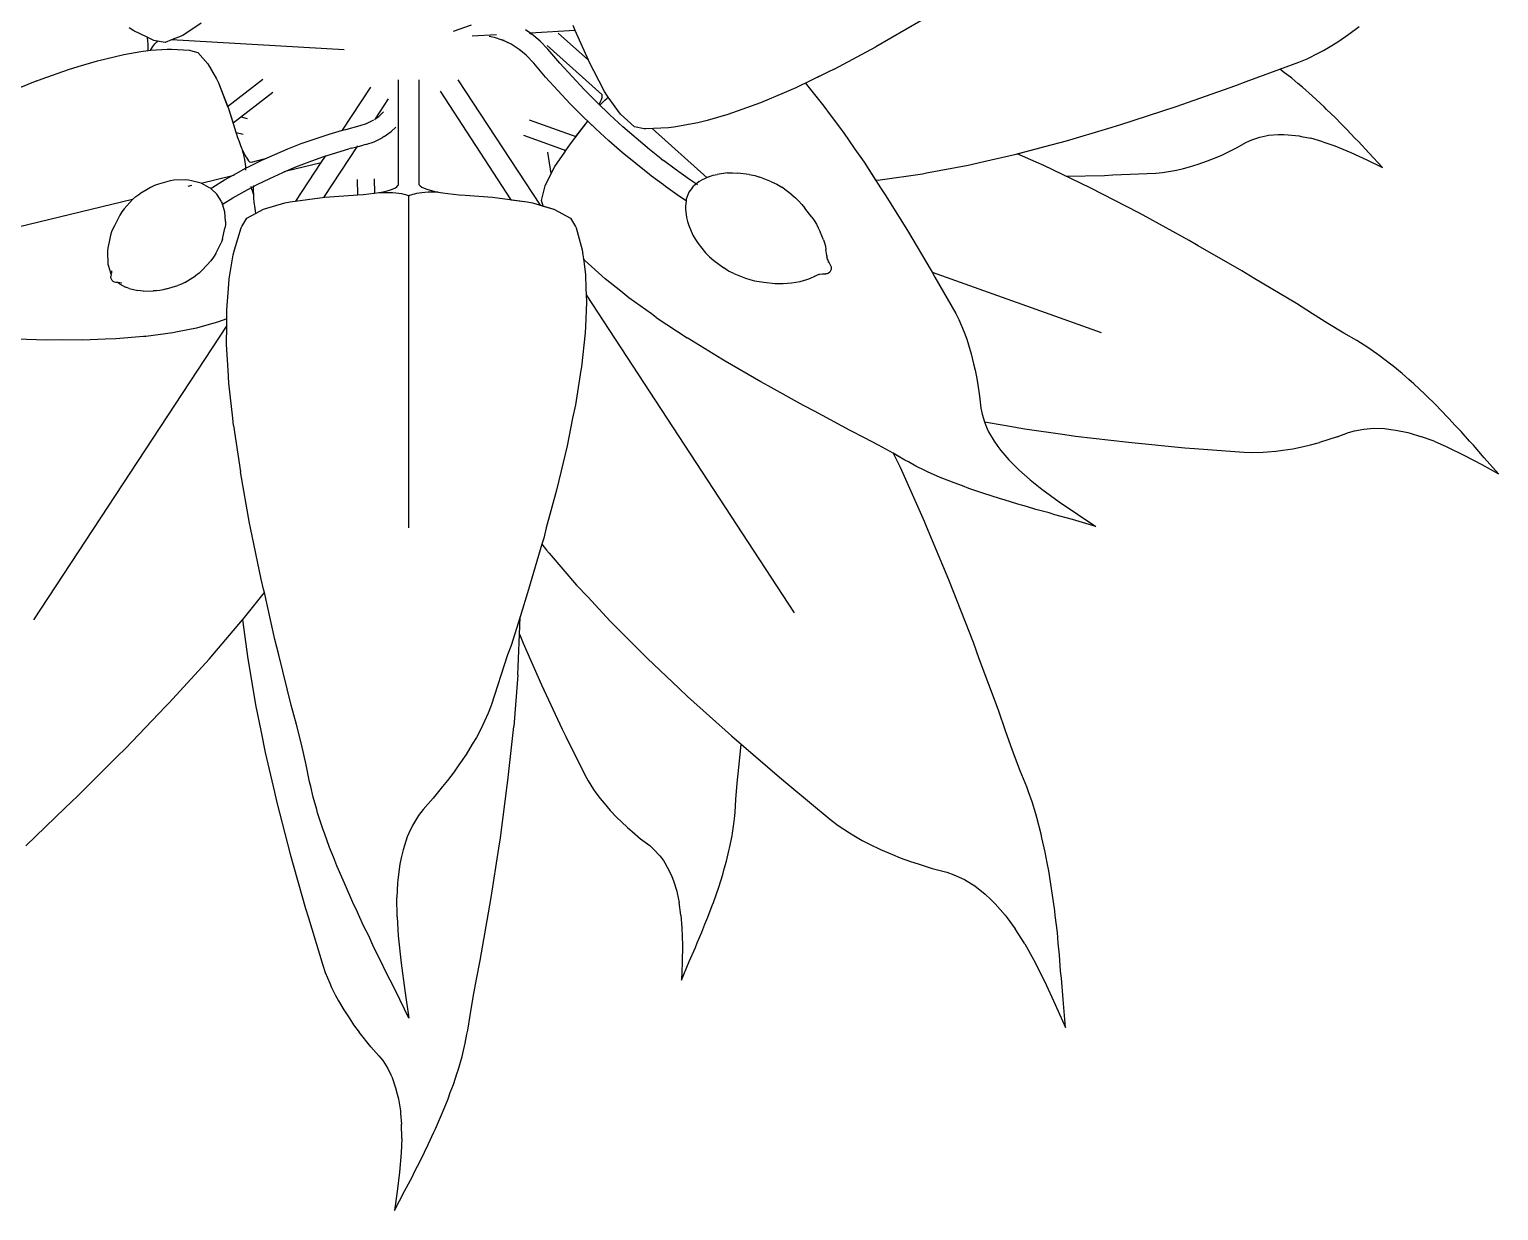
# Model space of a CAD drawing. Header units: metres. Extents: x 244.4 to 340.3, y -4.1 to 64.3.
# Drawn here: x 305.7103 to 306.2051, y 54.441 to 54.8388 of the extents above; entities that cross this region are included whole.
import ezdxf

# ---------------------------------------------------------------- set-up
doc = ezdxf.new("R2010")
doc.units = ezdxf.units.M
doc.layers.add('Edges', color=7, linetype='Continuous')

msp = doc.modelspace()

# ---------------------------------------------------------------- linework, layer by layer
at = {"layer": 'Edges'}
for p, q in [((305.76818, 54.84091), (305.76198, 54.83677)), ((306.01051, 54.84167), (305.99532, 54.8329)), ((305.74543, 54.83834), (305.7439, 54.83928)), ((305.74999, 54.83616), (305.74543, 54.83834)), ((305.75004, 54.83592), (305.74999, 54.83616)), ((305.75226, 54.83508), (305.74999, 54.83616)), ((305.75017, 54.83491), (305.75004, 54.83592)), ((305.76198, 54.83677), (305.75813, 54.83524)), ((305.85311, 54.83818), (305.85923, 54.84038)), ((305.86757, 54.83693), (305.85945, 54.83648)), ((305.86512, 54.83651), (305.86679, 54.83616)), ((305.86679, 54.83616), (305.86939, 54.83532)), ((305.87885, 54.83767), (305.87736, 54.83863)), ((305.87898, 54.83757), (305.87857, 54.83755)), ((305.87885, 54.83767), (305.87953, 54.83716)), ((305.89414, 54.83842), (305.87898, 54.83757)), ((305.87898, 54.83757), (305.87953, 54.83716)), ((305.88234, 54.83481), (305.87953, 54.83716)), ((305.89856, 54.82846), (305.88839, 54.83758)), ((305.89414, 54.83842), (305.89337, 54.84017)), ((305.89856, 54.82846), (305.89414, 54.83842)), ((306.15123, 54.83488), (306.15465, 54.83715)), ((306.15465, 54.83715), (306.15812, 54.83979)), ((305.74216, 54.8304), (305.74779, 54.83133)), ((305.74779, 54.83133), (305.75026, 54.8317)), ((305.75026, 54.83383), (305.75017, 54.83491)), ((305.75028, 54.83269), (305.75026, 54.83383)), ((305.75026, 54.8317), (305.75028, 54.83269)), ((305.75026, 54.8317), (305.7503, 54.83171)), ((305.7503, 54.83171), (305.75116, 54.83177)), ((305.75116, 54.83177), (305.75673, 54.83215)), ((305.75116, 54.83177), (305.75123, 54.83191)), ((305.75123, 54.83191), (305.75187, 54.83301)), ((305.75187, 54.83301), (305.75254, 54.83391)), ((305.7528, 54.83494), (305.75226, 54.83508)), ((305.75254, 54.83391), (305.75322, 54.83461)), ((305.75604, 54.8344), (305.7528, 54.83494)), ((305.75322, 54.83461), (305.75351, 54.83482)), ((305.75813, 54.83524), (305.75604, 54.8344)), ((305.75673, 54.83215), (305.75817, 54.83216)), ((305.81634, 54.83191), (305.75813, 54.83524)), ((305.75817, 54.83216), (305.76418, 54.83183)), ((305.76418, 54.83183), (305.76461, 54.83174)), ((305.76461, 54.83174), (305.76708, 54.83097)), ((305.76708, 54.83097), (305.77043, 54.82721)), ((305.87257, 54.83379), (305.86939, 54.83532)), ((305.87257, 54.83379), (305.86969, 54.83518)), ((305.87018, 54.83501), (305.86969, 54.83518)), ((305.87523, 54.83208), (305.87257, 54.83379)), ((305.87523, 54.83208), (305.87486, 54.83239)), ((305.87761, 54.83009), (305.87523, 54.83208)), ((305.87554, 54.83188), (305.87523, 54.83208)), ((305.88492, 54.83209), (305.88234, 54.83481)), ((305.88466, 54.83342), (305.90309, 54.81686)), ((305.88894, 54.82742), (305.88492, 54.83209)), ((305.98137, 54.82541), (305.99532, 54.8329)), ((306.14059, 54.8289), (306.14456, 54.83092)), ((306.14456, 54.83092), (306.14612, 54.83172)), ((306.14612, 54.83172), (306.14894, 54.83338)), ((306.14894, 54.83338), (306.15123, 54.83488)), ((305.72344, 54.82529), (305.72672, 54.82627)), ((305.72672, 54.82627), (305.73322, 54.82827)), ((305.73322, 54.82827), (305.74216, 54.8304)), ((305.77043, 54.82721), (305.77333, 54.82211)), ((305.88014, 54.82741), (305.87761, 54.83009)), ((305.88416, 54.82275), (305.88014, 54.82741)), ((305.89304, 54.82289), (305.88894, 54.82742)), ((305.89861, 54.82834), (305.89856, 54.82846)), ((305.90402, 54.81786), (305.89861, 54.82834)), ((306.1314, 54.82538), (306.13781, 54.82773)), ((306.13781, 54.82773), (306.14059, 54.8289)), ((305.71279, 54.82147), (305.70123, 54.8168)), ((305.71279, 54.82147), (305.71463, 54.82211)), ((305.71463, 54.82211), (305.72344, 54.82529)), ((305.77333, 54.82211), (305.77398, 54.8208)), ((305.77705, 54.81284), (305.7889, 54.822)), ((305.83448, 54.82177), (305.83444, 54.78632)), ((305.83448, 54.82177), (305.83447, 54.81031)), ((305.84156, 54.78646), (305.84156, 54.82177)), ((305.85463, 54.82183), (305.88229, 54.77961)), ((305.88827, 54.81821), (305.88416, 54.82275)), ((305.89721, 54.81848), (305.89304, 54.82289)), ((305.97913, 54.82435), (305.96845, 54.81913)), ((305.97913, 54.82435), (305.97161, 54.82068)), ((305.98137, 54.82541), (305.97913, 54.82435)), ((306.11661, 54.81988), (306.12002, 54.82121)), ((306.12002, 54.82121), (306.1314, 54.82538)), ((306.13185, 54.82507), (306.1314, 54.82538)), ((306.13254, 54.82452), (306.13185, 54.82507)), ((306.13543, 54.82233), (306.13254, 54.82452)), ((306.13744, 54.82061), (306.13543, 54.82233)), ((305.77398, 54.8208), (305.77705, 54.81284)), ((305.77398, 54.8208), (305.77732, 54.81214)), ((305.79232, 54.81758), (305.7789, 54.8072)), ((305.81572, 54.80481), (305.82525, 54.81932)), ((305.87258, 54.78145), (305.8487, 54.81795)), ((305.89245, 54.81379), (305.88827, 54.81821)), ((305.90145, 54.8142), (305.89721, 54.81848)), ((305.90309, 54.81686), (305.90314, 54.81676)), ((305.90322, 54.81635), (305.90314, 54.81676)), ((305.90315, 54.81585), (305.90322, 54.81635)), ((305.90502, 54.8163), (305.90402, 54.81786)), ((305.90525, 54.81598), (305.90502, 54.8163)), ((305.96444, 54.81744), (305.95651, 54.81403)), ((305.96845, 54.81913), (305.96444, 54.81744)), ((305.97161, 54.82068), (305.97198, 54.82021)), ((305.97198, 54.82021), (305.97787, 54.813)), ((306.09646, 54.81285), (306.11661, 54.81988)), ((306.13903, 54.81935), (306.13744, 54.82061)), ((306.14232, 54.8164), (306.13903, 54.81935)), ((306.14636, 54.81268), (306.14232, 54.8164)), ((305.77732, 54.81214), (305.7789, 54.8072)), ((305.77732, 54.81214), (305.78042, 54.80244)), ((305.83117, 54.81543), (305.82676, 54.8087)), ((305.8967, 54.8095), (305.89245, 54.81379)), ((305.90577, 54.81005), (305.90145, 54.8142)), ((305.90216, 54.81352), (305.90225, 54.81368)), ((305.90225, 54.81368), (305.90266, 54.81451)), ((305.90243, 54.81326), (305.90295, 54.81382)), ((305.90266, 54.81451), (305.90296, 54.81524)), ((305.90295, 54.81382), (305.90357, 54.81446)), ((305.90296, 54.81524), (305.90315, 54.81585)), ((305.90357, 54.81446), (305.90419, 54.81505)), ((305.90419, 54.81505), (305.90478, 54.81558)), ((305.90478, 54.81558), (305.90525, 54.81598)), ((305.90939, 54.81026), (305.90525, 54.81598)), ((305.95651, 54.81403), (305.94551, 54.81011)), ((305.97787, 54.813), (305.97998, 54.81007)), ((306.07756, 54.80667), (306.09646, 54.81285)), ((306.14715, 54.81185), (306.14636, 54.81268)), ((306.15015, 54.809), (306.14715, 54.81185)), ((305.78164, 54.80932), (305.78366, 54.8088)), ((305.81683, 54.80513), (305.82172, 54.80642)), ((305.82172, 54.80642), (305.82377, 54.8071)), ((305.82377, 54.8071), (305.82635, 54.80836)), ((305.82658, 54.80843), (305.82647, 54.80826)), ((305.82676, 54.8087), (305.82662, 54.80849)), ((305.82676, 54.8087), (305.82793, 54.80952)), ((305.82793, 54.80952), (305.82951, 54.81102)), ((305.87866, 54.80829), (305.89436, 54.80271)), ((305.8925, 54.8003), (305.89838, 54.80789)), ((305.89436, 54.80271), (305.89838, 54.80789)), ((305.90104, 54.80533), (305.8967, 54.8095)), ((305.89838, 54.80789), (305.89845, 54.80798)), ((305.90104, 54.80533), (305.89838, 54.80789)), ((305.91016, 54.80602), (305.90577, 54.81005)), ((305.91413, 54.80597), (305.90939, 54.81026)), ((305.93542, 54.80735), (305.92735, 54.8059)), ((305.93853, 54.80817), (305.93542, 54.80735)), ((305.94551, 54.81011), (305.93853, 54.80817)), ((305.97998, 54.81007), (305.98451, 54.80408)), ((306.07378, 54.80559), (306.07756, 54.80667)), ((306.15192, 54.80708), (306.15015, 54.809)), ((306.15397, 54.80511), (306.15192, 54.80708)), ((305.78225, 54.80339), (305.77993, 54.80399)), ((305.78042, 54.80244), (305.78091, 54.80104)), ((305.80187, 54.80034), (305.8065, 54.80197)), ((305.8065, 54.80197), (305.81122, 54.80349)), ((305.81122, 54.80349), (305.81572, 54.80481)), ((305.81572, 54.80481), (305.81683, 54.80513)), ((305.82646, 54.80099), (305.8291, 54.80228)), ((305.82982, 54.80273), (305.8291, 54.80228)), ((305.82982, 54.80273), (305.83218, 54.80437)), ((305.83218, 54.80437), (305.83375, 54.80588)), ((305.89017, 54.79826), (305.87679, 54.80303)), ((305.90544, 54.80129), (305.90104, 54.80533)), ((305.90992, 54.79738), (305.90544, 54.80129)), ((305.91463, 54.80212), (305.91016, 54.80602)), ((305.91735, 54.80535), (305.91413, 54.80597)), ((305.91917, 54.79834), (305.91463, 54.80212)), ((305.9179, 54.80529), (305.91735, 54.80535)), ((305.92554, 54.8057), (305.9179, 54.80529)), ((305.92007, 54.8054), (305.93859, 54.78878)), ((305.92735, 54.8059), (305.92554, 54.8057)), ((305.98451, 54.80408), (305.98831, 54.79846)), ((306.05221, 54.79941), (306.05961, 54.80131)), ((306.05961, 54.80131), (306.07378, 54.80559)), ((306.1202, 54.80078), (306.12193, 54.80158)), ((306.12193, 54.80158), (306.12467, 54.80251)), ((306.12467, 54.80251), (306.12668, 54.80296)), ((306.12668, 54.80296), (306.12762, 54.80313)), ((306.12762, 54.80313), (306.13083, 54.8034)), ((306.13083, 54.8034), (306.13276, 54.80339)), ((306.13276, 54.80339), (306.13424, 54.80334)), ((306.13424, 54.80334), (306.13786, 54.80292)), ((306.13786, 54.80292), (306.13862, 54.80277)), ((306.13862, 54.80277), (306.14178, 54.80212)), ((306.14589, 54.80095), (306.14178, 54.80212)), ((306.15665, 54.80217), (306.15397, 54.80511)), ((306.15785, 54.80103), (306.15665, 54.80217)), ((305.78091, 54.80104), (305.7814, 54.79974)), ((305.7814, 54.79974), (305.78188, 54.79854)), ((305.78188, 54.79854), (305.78236, 54.79747)), ((305.78188, 54.79854), (305.78212, 54.79767)), ((305.78212, 54.79767), (305.78235, 54.79677)), ((305.78235, 54.79677), (305.78255, 54.79588)), ((305.78236, 54.79747), (305.78283, 54.79652)), ((305.78283, 54.79652), (305.78327, 54.79572)), ((305.78855, 54.79474), (305.7929, 54.79672)), ((305.7929, 54.79672), (305.79734, 54.79859)), ((305.79734, 54.79859), (305.80187, 54.80034)), ((305.80916, 54.79586), (305.81387, 54.79737)), ((305.82078, 54.79959), (305.80939, 54.78223)), ((305.81387, 54.79737), (305.81785, 54.79853)), ((305.81866, 54.79877), (305.81785, 54.79853)), ((305.81866, 54.79877), (305.82055, 54.79924)), ((305.82055, 54.79924), (305.82275, 54.79982)), ((305.82356, 54.80006), (305.82275, 54.79982)), ((305.82356, 54.80006), (305.82646, 54.80099)), ((305.88601, 54.79027), (305.88492, 54.79747)), ((305.88725, 54.79264), (305.89058, 54.79749)), ((305.89048, 54.79815), (305.89017, 54.79826)), ((305.89048, 54.79815), (305.89058, 54.79749)), ((305.89092, 54.79799), (305.89048, 54.79815)), ((305.89058, 54.79749), (305.89092, 54.79799)), ((305.89092, 54.79799), (305.8925, 54.8003)), ((305.91448, 54.79359), (305.90992, 54.79738)), ((305.92311, 54.7952), (305.91917, 54.79834)), ((305.98831, 54.79846), (305.99139, 54.79413)), ((306.03175, 54.79435), (306.04257, 54.79678)), ((306.04257, 54.79678), (306.05221, 54.79941)), ((306.04296, 54.79688), (306.05221, 54.79941)), ((306.04937, 54.79405), (306.04296, 54.79688)), ((306.10906, 54.79528), (306.11164, 54.79639)), ((306.11164, 54.79639), (306.11346, 54.79728)), ((306.11346, 54.79728), (306.11685, 54.79893)), ((306.11685, 54.79893), (306.1202, 54.80078)), ((306.14589, 54.80095), (306.14987, 54.79954)), ((306.14987, 54.79954), (306.15533, 54.7973)), ((306.15533, 54.7973), (306.16069, 54.79483)), ((306.16133, 54.79721), (306.15785, 54.80103)), ((306.16597, 54.7923), (306.16133, 54.79721)), ((305.78012, 54.79043), (305.78306, 54.79203)), ((305.78255, 54.79588), (305.78272, 54.795)), ((305.78272, 54.795), (305.78286, 54.79416)), ((305.78286, 54.79416), (305.78296, 54.79337)), ((305.78296, 54.79337), (305.78303, 54.79265)), ((305.78303, 54.79265), (305.78306, 54.79203)), ((305.78305, 54.7915), (305.78304, 54.79135)), ((305.78306, 54.7918), (305.78305, 54.7915)), ((305.78306, 54.79203), (305.78429, 54.79264)), ((305.78306, 54.79203), (305.78306, 54.79199)), ((305.78327, 54.79572), (305.7837, 54.79506)), ((305.7837, 54.79506), (305.78411, 54.79456)), ((305.78411, 54.79456), (305.78448, 54.79421)), ((305.78429, 54.79264), (305.78855, 54.79474)), ((305.78448, 54.79421), (305.78486, 54.79405)), ((305.78497, 54.79403), (305.78486, 54.79405)), ((305.78927, 54.79507), (305.78497, 54.79403)), ((305.78988, 54.79522), (305.78927, 54.79507)), ((305.79684, 54.79114), (305.80861, 54.79399)), ((305.79684, 54.79114), (305.80003, 54.79248)), ((305.80003, 54.79248), (305.80455, 54.79423)), ((305.80008, 54.781), (305.80861, 54.79399)), ((305.80455, 54.79423), (305.80916, 54.79586)), ((305.80861, 54.79399), (305.80997, 54.79606)), ((305.80997, 54.79606), (305.80996, 54.79611)), ((305.88398, 54.78608), (305.88654, 54.79137)), ((305.88601, 54.79027), (305.88654, 54.79137)), ((305.88654, 54.79137), (305.88725, 54.79264)), ((305.91911, 54.78994), (305.91448, 54.79359)), ((305.92311, 54.7952), (305.92379, 54.7947)), ((305.9278, 54.79168), (305.92379, 54.7947)), ((305.93256, 54.78829), (305.9278, 54.79168)), ((305.99139, 54.79413), (305.99529, 54.78805)), ((305.99139, 54.79413), (305.99697, 54.78544)), ((306.01244, 54.79047), (306.02641, 54.79308)), ((306.02641, 54.79308), (306.03175, 54.79435)), ((306.05187, 54.79296), (306.04937, 54.79405)), ((306.06752, 54.78544), (306.05187, 54.79296)), ((306.09524, 54.79112), (306.09655, 54.79135)), ((306.09655, 54.79135), (306.09897, 54.79191)), ((306.09897, 54.79191), (306.10097, 54.79248)), ((306.10097, 54.79248), (306.10395, 54.79337)), ((306.10395, 54.79337), (306.10705, 54.79452)), ((306.10705, 54.79452), (306.10906, 54.79528)), ((306.16069, 54.79483), (306.16597, 54.7923)), ((305.75383, 54.7867), (305.7524, 54.78625)), ((305.75766, 54.78783), (305.75383, 54.7867)), ((305.75898, 54.78802), (305.75766, 54.78783)), ((305.76279, 54.78811), (305.75898, 54.78802)), ((305.76388, 54.78808), (305.76279, 54.78811)), ((305.76378, 54.78602), (305.76501, 54.78631)), ((305.76494, 54.78783), (305.76388, 54.78808)), ((305.76811, 54.78706), (305.76494, 54.78783)), ((305.76811, 54.78706), (305.7787, 54.78963)), ((305.77099, 54.78549), (305.76811, 54.78706)), ((305.77206, 54.78567), (305.77604, 54.78811)), ((305.77604, 54.78811), (305.78012, 54.79043)), ((305.7787, 54.78963), (305.77939, 54.78979)), ((305.78572, 54.78587), (305.78701, 54.78655)), ((305.78701, 54.78655), (305.79126, 54.78864)), ((305.79126, 54.78864), (305.7956, 54.79062)), ((305.7956, 54.79062), (305.79684, 54.79114)), ((305.79608, 54.79096), (305.79618, 54.79098)), ((305.82096, 54.78309), (305.82082, 54.78827)), ((305.8264, 54.78843), (305.82654, 54.78364)), ((305.83444, 54.78632), (305.8344, 54.78618)), ((305.84187, 54.78613), (305.84156, 54.78646)), ((305.91978, 54.78943), (305.91911, 54.78994)), ((305.92381, 54.78641), (305.91978, 54.78943)), ((305.92449, 54.7859), (305.92381, 54.78641)), ((305.93527, 54.78646), (305.93256, 54.78829)), ((305.93583, 54.78754), (305.9339, 54.78598)), ((305.93583, 54.78754), (305.93664, 54.78803)), ((305.93928, 54.78921), (305.93664, 54.78803)), ((305.93928, 54.78921), (305.94056, 54.78966)), ((305.94056, 54.78966), (305.9419, 54.7899)), ((305.94541, 54.79047), (305.9419, 54.7899)), ((305.94541, 54.79047), (305.94708, 54.79054)), ((305.94708, 54.79054), (305.94875, 54.7904)), ((305.95272, 54.78998), (305.94875, 54.7904)), ((305.95272, 54.78998), (305.95455, 54.7896)), ((305.95455, 54.7896), (305.95633, 54.78901)), ((305.96026, 54.78747), (305.95633, 54.78901)), ((305.96026, 54.78747), (305.96202, 54.78665)), ((305.96202, 54.78665), (305.96368, 54.78564)), ((305.99529, 54.78805), (305.99684, 54.78819)), ((305.99684, 54.78819), (306.01111, 54.79021)), ((306.01111, 54.79021), (306.01244, 54.79047)), ((306.05941, 54.78934), (306.07236, 54.78962)), ((306.07236, 54.78962), (306.07517, 54.78978)), ((306.07517, 54.78978), (306.08959, 54.79037)), ((306.08959, 54.79037), (306.09188, 54.79057)), ((306.09188, 54.79057), (306.09524, 54.79112)), ((305.74508, 54.78149), (305.69732, 54.76994)), ((305.74506, 54.78147), (305.74218, 54.77837)), ((305.74506, 54.78147), (305.74508, 54.78149)), ((305.74508, 54.78149), (305.7462, 54.78251)), ((305.7462, 54.78251), (305.74748, 54.78338)), ((305.75107, 54.7856), (305.74748, 54.78338)), ((305.7524, 54.78625), (305.75107, 54.7856)), ((305.77134, 54.7853), (305.77099, 54.78549)), ((305.77139, 54.78525), (305.77134, 54.7853)), ((305.77139, 54.78525), (305.77206, 54.78567)), ((305.77346, 54.7833), (305.77139, 54.78525)), ((305.77502, 54.78083), (305.77346, 54.7833)), ((305.77554, 54.78004), (305.77879, 54.78203)), ((305.77879, 54.78203), (305.78286, 54.78435)), ((305.78286, 54.78435), (305.7851, 54.78554)), ((305.78526, 54.78501), (305.78501, 54.78585)), ((305.7851, 54.78554), (305.78572, 54.78587)), ((305.7855, 54.78415), (305.78526, 54.78501)), ((305.78573, 54.78326), (305.7855, 54.78415)), ((305.7857, 54.78544), (305.78569, 54.78441)), ((305.78569, 54.78441), (305.78573, 54.78326)), ((305.78572, 54.78587), (305.7857, 54.78544)), ((305.78575, 54.78626), (305.78572, 54.78587)), ((305.78573, 54.78326), (305.78581, 54.78201)), ((305.78581, 54.78201), (305.78594, 54.78066)), ((305.79812, 54.78074), (305.80981, 54.78229)), ((305.80981, 54.78229), (305.82096, 54.78309)), ((305.82096, 54.78309), (305.82271, 54.78322)), ((305.82271, 54.78322), (305.82458, 54.7834)), ((305.82458, 54.7834), (305.82633, 54.78361)), ((305.82633, 54.78361), (305.82654, 54.78364)), ((305.82654, 54.78364), (305.82795, 54.78385)), ((305.82795, 54.78385), (305.82942, 54.78412)), ((305.82795, 54.78385), (305.82911, 54.78389)), ((305.82911, 54.78389), (305.83028, 54.7839)), ((305.82942, 54.78412), (305.83073, 54.78442)), ((305.83028, 54.7839), (305.83145, 54.78388)), ((305.83073, 54.78442), (305.83186, 54.78473)), ((305.83145, 54.78388), (305.83258, 54.78383)), ((305.83186, 54.78473), (305.8328, 54.78506)), ((305.83258, 54.78383), (305.83366, 54.78375)), ((305.8328, 54.78506), (305.83354, 54.78541)), ((305.83354, 54.78541), (305.83407, 54.78577)), ((305.83366, 54.78375), (305.83466, 54.78364)), ((305.83407, 54.78577), (305.8344, 54.78618)), ((305.83466, 54.78364), (305.83557, 54.78351)), ((305.83557, 54.78351), (305.83635, 54.78336)), ((305.83635, 54.78336), (305.837, 54.78319)), ((305.837, 54.78319), (305.8375, 54.78301)), ((305.8375, 54.78301), (305.83784, 54.78282)), ((305.83784, 54.78282), (305.83801, 54.78262)), ((305.83832, 54.78281), (305.83801, 54.78262)), ((305.83801, 54.78262), (305.83801, 54.67093)), ((305.83875, 54.783), (305.83832, 54.78281)), ((305.83929, 54.78317), (305.83875, 54.783)), ((305.83995, 54.78334), (305.83929, 54.78317)), ((305.84071, 54.78349), (305.83995, 54.78334)), ((305.84156, 54.78363), (305.84071, 54.78349)), ((305.84249, 54.78375), (305.84156, 54.78363)), ((305.84193, 54.78607), (305.84187, 54.78613)), ((305.84193, 54.78607), (305.84249, 54.7857)), ((305.84249, 54.7857), (305.84324, 54.78534)), ((305.8435, 54.78385), (305.84249, 54.78375)), ((305.84324, 54.78534), (305.84417, 54.78499)), ((305.84456, 54.78393), (305.8435, 54.78385)), ((305.84417, 54.78499), (305.84527, 54.78465)), ((305.84567, 54.78399), (305.84456, 54.78393)), ((305.84527, 54.78465), (305.84654, 54.78434)), ((305.84681, 54.78403), (305.84567, 54.78399)), ((305.84654, 54.78434), (305.84797, 54.78404)), ((305.84797, 54.78404), (305.84681, 54.78403)), ((305.84797, 54.78404), (305.84954, 54.78377)), ((305.84954, 54.78377), (305.85124, 54.78352)), ((305.85124, 54.78352), (305.85307, 54.7833)), ((305.85307, 54.7833), (305.85499, 54.78311)), ((305.85499, 54.78311), (305.85702, 54.78295)), ((305.85702, 54.78295), (305.86626, 54.78229)), ((305.86626, 54.78229), (305.87795, 54.78074)), ((305.87258, 54.78145), (305.87795, 54.78074)), ((305.88278, 54.78119), (305.88398, 54.78608)), ((305.92926, 54.7825), (305.92449, 54.7859)), ((305.93142, 54.78104), (305.92926, 54.7825)), ((305.9315, 54.78167), (305.93142, 54.78104)), ((305.93165, 54.78214), (305.9315, 54.78167)), ((305.93239, 54.784), (305.93165, 54.78214)), ((305.93358, 54.78561), (305.93239, 54.784)), ((305.93358, 54.78561), (305.9339, 54.78598)), ((305.96708, 54.78311), (305.96368, 54.78564)), ((305.96708, 54.78311), (305.96827, 54.78206)), ((305.96827, 54.78206), (305.9694, 54.78096)), ((305.99697, 54.78544), (305.99854, 54.78312)), ((305.99854, 54.78312), (306.00598, 54.77102)), ((306.08387, 54.77703), (306.06752, 54.78544)), ((305.74146, 54.77734), (305.74081, 54.77626)), ((305.74218, 54.77837), (305.74146, 54.77734)), ((305.77502, 54.78083), (305.77514, 54.78045)), ((305.77532, 54.7799), (305.77514, 54.78045)), ((305.77554, 54.78004), (305.77532, 54.7799)), ((305.77613, 54.77733), (305.77532, 54.7799)), ((305.77629, 54.77407), (305.77613, 54.77733)), ((305.7835, 54.77527), (305.78646, 54.77684)), ((305.78594, 54.78066), (305.78611, 54.77922)), ((305.78611, 54.77922), (305.78632, 54.77771)), ((305.78632, 54.77771), (305.78646, 54.77684)), ((305.78646, 54.77684), (305.78914, 54.77827)), ((305.78914, 54.77827), (305.79631, 54.78034)), ((305.79631, 54.78034), (305.79812, 54.78074)), ((305.87795, 54.78074), (305.87976, 54.78034)), ((305.87976, 54.78034), (305.88692, 54.77827)), ((305.88229, 54.77961), (305.88337, 54.7793)), ((305.88337, 54.7793), (305.88278, 54.78119)), ((305.88337, 54.7793), (305.88692, 54.77827)), ((305.88692, 54.77827), (305.89256, 54.77527)), ((305.93142, 54.78104), (305.9312, 54.77921)), ((305.9312, 54.77921), (305.93121, 54.77826)), ((305.93121, 54.77826), (305.9316, 54.7754)), ((305.93155, 54.78095), (305.93142, 54.78104)), ((305.9694, 54.78096), (305.97046, 54.77979)), ((305.97046, 54.77979), (305.97146, 54.77855)), ((305.97377, 54.77558), (305.97146, 54.77855)), ((306.08533, 54.77622), (306.08387, 54.77703)), ((305.73842, 54.77165), (305.738, 54.77061)), ((305.73894, 54.77266), (305.73842, 54.77165)), ((305.74081, 54.77626), (305.73894, 54.77266)), ((305.77534, 54.76818), (305.77615, 54.7719)), ((305.77633, 54.77298), (305.77615, 54.7719)), ((305.77629, 54.77407), (305.77633, 54.77298)), ((305.77938, 54.76462), (305.78158, 54.77194)), ((305.78158, 54.77194), (305.78183, 54.77245)), ((305.78183, 54.77245), (305.7835, 54.77527)), ((305.89256, 54.77527), (305.89424, 54.77245)), ((305.89424, 54.77245), (305.89448, 54.77194)), ((305.89448, 54.77194), (305.8964, 54.76462)), ((305.9316, 54.7754), (305.93188, 54.77407)), ((305.93188, 54.77407), (305.93238, 54.7728)), ((305.93238, 54.7728), (305.93375, 54.76952)), ((305.97377, 54.77558), (305.97458, 54.77442)), ((305.97458, 54.77442), (305.97532, 54.77322)), ((305.97532, 54.77322), (305.97598, 54.77197)), ((305.97598, 54.77197), (305.97655, 54.77067)), ((306.10087, 54.76773), (306.08533, 54.77622)), ((305.73741, 54.76843), (305.73669, 54.76511)), ((305.73766, 54.76954), (305.73741, 54.76843)), ((305.738, 54.77061), (305.73766, 54.76954)), ((305.77305, 54.76338), (305.7749, 54.76692)), ((305.77534, 54.76818), (305.7749, 54.76692)), ((305.93375, 54.76952), (305.93457, 54.76807)), ((305.93457, 54.76807), (305.93557, 54.76672)), ((305.93557, 54.76672), (305.93802, 54.76357)), ((305.97767, 54.76798), (305.97655, 54.77067)), ((305.97767, 54.76798), (305.97806, 54.7669)), ((305.97806, 54.7669), (305.97835, 54.76579)), ((306.00598, 54.77102), (306.01393, 54.75765)), ((306.10395, 54.76592), (306.10087, 54.76773)), ((305.73658, 54.7642), (305.73656, 54.76328)), ((305.73656, 54.76328), (305.73669, 54.76035)), ((305.73669, 54.76511), (305.73658, 54.7642)), ((305.77234, 54.76206), (305.77145, 54.76088)), ((305.77305, 54.76338), (305.77234, 54.76206)), ((305.77759, 54.75477), (305.77896, 54.76285)), ((305.77896, 54.76285), (305.77938, 54.76462)), ((305.8964, 54.76462), (305.89668, 54.76285)), ((305.89668, 54.76285), (305.89685, 54.76152)), ((305.93802, 54.76357), (305.93931, 54.76221)), ((305.93931, 54.76221), (305.94075, 54.76101)), ((305.97835, 54.76579), (305.97856, 54.76466)), ((305.97883, 54.76265), (305.97856, 54.76466)), ((305.97875, 54.7627), (305.97883, 54.76207)), ((305.97883, 54.76265), (305.97887, 54.76208)), ((305.97891, 54.7619), (305.97883, 54.76207)), ((305.97891, 54.7619), (305.97889, 54.76184)), ((305.97889, 54.76184), (305.97894, 54.76127)), ((305.97889, 54.76184), (305.97914, 54.76111)), ((306.11855, 54.75754), (306.10395, 54.76592)), ((305.73669, 54.76035), (305.73675, 54.7597)), ((305.73675, 54.7597), (305.7369, 54.75907)), ((305.7369, 54.75907), (305.73762, 54.75681)), ((305.73762, 54.75681), (305.73776, 54.75651)), ((305.73787, 54.75699), (305.73792, 54.75689)), ((305.73789, 54.75631), (305.73797, 54.75669)), ((305.73791, 54.75754), (305.73792, 54.75689)), ((305.73792, 54.75689), (305.73791, 54.75676)), ((305.73791, 54.75676), (305.73797, 54.75669)), ((305.76749, 54.75669), (305.76625, 54.75577)), ((305.76858, 54.75778), (305.76749, 54.75669)), ((305.76858, 54.75778), (305.77145, 54.76088)), ((305.89737, 54.76098), (305.89685, 54.76152)), ((305.89685, 54.76152), (305.89754, 54.75625)), ((305.90419, 54.75482), (305.89737, 54.76098)), ((305.94075, 54.76101), (305.94413, 54.75848)), ((305.94575, 54.75741), (305.94413, 54.75848)), ((305.94748, 54.75654), (305.94575, 54.75741)), ((305.97943, 54.75673), (305.97898, 54.75653)), ((305.97914, 54.76111), (305.97945, 54.76035)), ((305.97914, 54.76111), (305.97958, 54.7602)), ((305.97981, 54.75704), (305.97943, 54.75673)), ((305.97958, 54.7602), (305.9801, 54.75933)), ((305.98011, 54.75744), (305.97981, 54.75704)), ((305.9801, 54.75933), (305.98029, 54.75888)), ((305.98029, 54.7579), (305.98011, 54.75744)), ((305.98029, 54.75888), (305.98035, 54.75839)), ((305.98035, 54.75839), (305.98029, 54.7579)), ((306.01393, 54.75765), (306.01427, 54.75704)), ((306.01427, 54.75704), (306.01521, 54.75531)), ((306.01427, 54.75704), (306.07127, 54.73674)), ((306.12297, 54.75482), (306.11855, 54.75754)), ((305.73787, 54.75624), (305.73773, 54.75559)), ((305.73775, 54.7551), (305.73773, 54.75559)), ((305.7379, 54.75463), (305.73775, 54.7551)), ((305.73776, 54.75651), (305.73789, 54.75631)), ((305.73789, 54.75631), (305.73787, 54.75624)), ((305.73817, 54.75421), (305.7379, 54.75463)), ((305.73853, 54.75387), (305.73817, 54.75421)), ((305.73897, 54.75363), (305.73853, 54.75387)), ((305.73945, 54.75351), (305.73897, 54.75363)), ((305.7401, 54.75352), (305.73945, 54.75351)), ((305.74063, 54.75347), (305.7401, 54.75352)), ((305.74012, 54.75358), (305.7402, 54.75351)), ((305.7402, 54.75351), (305.74035, 54.75337)), ((305.74062, 54.75317), (305.74035, 54.75337)), ((305.74036, 54.75365), (305.74063, 54.75347)), ((305.74063, 54.75347), (305.74042, 54.75355)), ((305.74062, 54.75317), (305.7427, 54.75204)), ((305.74075, 54.75345), (305.74063, 54.75347)), ((305.74139, 54.75331), (305.74075, 54.75345)), ((305.74085, 54.75338), (305.74075, 54.75345)), ((305.74329, 54.75177), (305.7427, 54.75204)), ((305.74392, 54.75159), (305.74329, 54.75177)), ((305.75643, 54.75144), (305.76032, 54.75259)), ((305.76151, 54.75302), (305.76032, 54.75259)), ((305.76265, 54.75354), (305.76151, 54.75302)), ((305.76265, 54.75354), (305.76625, 54.75577)), ((305.77731, 54.75156), (305.77759, 54.75477)), ((305.89754, 54.75625), (305.89772, 54.75156)), ((305.90952, 54.75059), (305.90419, 54.75482)), ((305.94748, 54.75654), (305.95143, 54.75499)), ((305.95143, 54.75499), (305.95294, 54.75452)), ((305.95294, 54.75452), (305.95447, 54.75415)), ((305.95447, 54.75415), (305.95603, 54.75386)), ((305.95603, 54.75386), (305.95761, 54.75367)), ((305.95761, 54.75367), (305.96135, 54.75327)), ((305.96135, 54.75327), (305.96276, 54.75318)), ((305.96276, 54.75318), (305.96418, 54.75319)), ((305.96418, 54.75319), (305.96558, 54.75329)), ((305.96558, 54.75329), (305.96698, 54.75349)), ((305.96698, 54.75349), (305.96986, 54.75395)), ((305.96986, 54.75395), (305.97099, 54.75419)), ((305.97099, 54.75419), (305.97208, 54.75453)), ((305.97208, 54.75453), (305.97315, 54.75495)), ((305.97315, 54.75495), (305.975, 54.75578)), ((305.97492, 54.75582), (305.97551, 54.75604)), ((305.975, 54.75578), (305.97551, 54.75604)), ((305.97551, 54.75604), (305.97569, 54.75611)), ((305.97569, 54.75611), (305.97572, 54.75615)), ((305.97572, 54.75615), (305.97624, 54.75641)), ((305.97572, 54.75615), (305.97649, 54.75633)), ((305.97649, 54.75633), (305.97724, 54.75646)), ((305.97649, 54.75633), (305.97749, 54.75643)), ((305.97749, 54.75643), (305.97849, 54.75645)), ((305.97898, 54.75653), (305.97849, 54.75645)), ((306.01521, 54.75531), (306.02226, 54.74314)), ((306.13697, 54.74644), (306.12297, 54.75482)), ((305.74392, 54.75159), (305.74677, 54.75089)), ((305.74768, 54.75073), (305.74677, 54.75089)), ((305.74859, 54.75067), (305.74768, 54.75073)), ((305.74859, 54.75067), (305.75199, 54.75075)), ((305.75312, 54.75078), (305.75199, 54.75075)), ((305.75424, 54.75091), (305.75312, 54.75078)), ((305.75534, 54.75113), (305.75424, 54.75091)), ((305.75643, 54.75144), (305.75534, 54.75113)), ((305.77677, 54.74433), (305.77731, 54.75156)), ((305.89788, 54.74692), (305.89752, 54.73861)), ((305.89772, 54.75156), (305.8978, 54.7494)), ((305.8978, 54.7494), (305.89788, 54.74692)), ((305.8978, 54.7494), (305.9679, 54.64227)), ((305.91218, 54.74845), (305.90952, 54.75059)), ((305.91979, 54.74299), (305.91218, 54.74845)), ((305.77676, 54.74138), (305.77677, 54.74433)), ((305.92136, 54.74183), (305.91979, 54.74299)), ((305.92136, 54.74183), (305.93176, 54.73496)), ((306.02226, 54.74314), (306.02329, 54.74115)), ((306.14236, 54.74299), (306.13697, 54.74644)), ((306.1476, 54.73975), (306.14236, 54.74299)), ((305.77675, 54.73903), (305.71167, 54.63995)), ((305.76014, 54.73692), (305.75858, 54.73661)), ((305.76656, 54.73819), (305.76014, 54.73692)), ((305.77008, 54.73917), (305.76656, 54.73819)), ((305.77364, 54.74018), (305.77008, 54.73917)), ((305.77676, 54.74138), (305.77364, 54.74018)), ((305.77673, 54.73266), (305.77675, 54.73903)), ((305.77675, 54.73903), (305.77676, 54.74138)), ((305.89752, 54.73861), (305.89745, 54.73659)), ((306.02329, 54.74115), (306.02511, 54.73687)), ((306.02511, 54.73687), (306.02595, 54.73453)), ((306.153, 54.73651), (306.1476, 54.73975)), ((305.71622, 54.73414), (305.7059, 54.73446)), ((305.72154, 54.73422), (305.71622, 54.73414)), ((305.72832, 54.73417), (305.72154, 54.73422)), ((305.73582, 54.73451), (305.72832, 54.73417)), ((305.73943, 54.73459), (305.73582, 54.73451)), ((305.74871, 54.73537), (305.73943, 54.73459)), ((305.74957, 54.73542), (305.74871, 54.73537)), ((305.75858, 54.73661), (305.74957, 54.73542)), ((305.77725, 54.72404), (305.77673, 54.73266)), ((305.89745, 54.73659), (305.89622, 54.72512)), ((305.94351, 54.7277), (305.93176, 54.73496)), ((306.02595, 54.73453), (306.02655, 54.73254)), ((306.02655, 54.73254), (306.02748, 54.7295)), ((306.1573, 54.73401), (306.153, 54.73651)), ((306.15852, 54.73323), (306.1573, 54.73401)), ((306.16108, 54.73165), (306.15852, 54.73323)), ((305.94461, 54.72708), (305.94351, 54.7277)), ((305.95657, 54.72009), (305.94461, 54.72708)), ((306.02748, 54.7295), (306.02826, 54.72622)), ((306.16402, 54.72958), (306.16108, 54.73165)), ((306.16485, 54.72902), (306.16402, 54.72958)), ((306.16869, 54.7261), (306.16485, 54.72902)), ((305.77748, 54.7197), (305.77725, 54.72404)), ((305.89603, 54.72404), (305.89422, 54.71235)), ((305.89622, 54.72512), (305.89603, 54.72404)), ((306.02826, 54.72622), (306.02879, 54.72406)), ((306.02879, 54.72406), (306.02935, 54.7212)), ((306.16945, 54.72546), (306.16869, 54.7261)), ((306.1726, 54.72291), (306.16945, 54.72546)), ((306.17479, 54.72093), (306.1726, 54.72291)), ((305.77878, 54.70787), (305.77748, 54.7197)), ((305.95904, 54.71877), (305.95657, 54.72009)), ((305.97097, 54.7121), (305.95904, 54.71877)), ((306.02935, 54.7212), (306.02966, 54.71913)), ((306.02966, 54.71913), (306.03029, 54.71523)), ((306.17651, 54.71947), (306.17479, 54.72093)), ((306.18006, 54.71609), (306.17651, 54.71947)), ((305.89422, 54.71235), (305.89324, 54.70787)), ((305.97472, 54.71018), (305.97097, 54.7121)), ((306.03029, 54.71523), (306.03073, 54.71126)), ((306.18439, 54.71186), (306.18006, 54.71609)), ((305.77902, 54.70541), (305.77878, 54.70787)), ((305.89324, 54.70787), (305.89142, 54.69852)), ((305.98675, 54.70368), (305.97472, 54.71018)), ((306.03073, 54.71126), (306.03111, 54.70927)), ((306.03111, 54.70927), (306.03193, 54.70659)), ((306.18523, 54.71094), (306.18439, 54.71186)), ((306.18843, 54.7077), (306.18523, 54.71094)), ((306.19031, 54.70557), (306.18843, 54.7077)), ((305.77902, 54.70541), (305.78134, 54.68975)), ((305.99157, 54.70129), (305.98675, 54.70368)), ((306.03193, 54.70659), (306.03859, 54.70548)), ((306.03193, 54.70659), (306.03202, 54.70629)), ((306.03202, 54.70629), (306.03288, 54.70423)), ((306.03288, 54.70423), (306.03333, 54.70327)), ((306.03333, 54.70327), (306.03515, 54.70015)), ((306.03859, 54.70548), (306.04553, 54.70425)), ((306.04553, 54.70425), (306.05903, 54.70236)), ((306.05903, 54.70236), (306.06255, 54.70182)), ((306.1507, 54.70156), (306.15456, 54.70301)), ((306.15456, 54.70301), (306.15654, 54.70361)), ((306.15654, 54.70361), (306.15967, 54.70421)), ((306.15967, 54.70421), (306.16195, 54.70441)), ((306.16195, 54.70441), (306.16301, 54.70447)), ((306.16301, 54.70447), (306.16663, 54.70436)), ((306.16663, 54.70436), (306.1688, 54.70411)), ((306.1688, 54.70411), (306.17045, 54.70388)), ((306.17045, 54.70388), (306.17448, 54.70303)), ((306.17448, 54.70303), (306.17532, 54.70279)), ((306.17532, 54.70279), (306.17881, 54.70175)), ((306.19248, 54.70334), (306.19031, 54.70557)), ((306.19531, 54.70008), (306.19248, 54.70334)), ((305.89142, 54.69852), (305.88934, 54.69015)), ((305.99629, 54.6988), (305.99157, 54.70129)), ((306.0012, 54.69606), (305.99629, 54.6988)), ((306.03515, 54.70015), (306.0364, 54.69837)), ((306.0364, 54.69837), (306.03741, 54.697)), ((306.06255, 54.70182), (306.08044, 54.69974)), ((306.08044, 54.69974), (306.09938, 54.69791)), ((306.09938, 54.69791), (306.10263, 54.69771)), ((306.10263, 54.69771), (306.11925, 54.6964)), ((306.13239, 54.69706), (306.13583, 54.69757)), ((306.13583, 54.69757), (306.1394, 54.69834)), ((306.1394, 54.69834), (306.14172, 54.69885)), ((306.14172, 54.69885), (306.1447, 54.69965)), ((306.1507, 54.70156), (306.1447, 54.69965)), ((306.18333, 54.7001), (306.17881, 54.70175)), ((306.18333, 54.7001), (306.18769, 54.69821)), ((306.18769, 54.69821), (306.19361, 54.69532)), ((306.19657, 54.69879), (306.19531, 54.70008)), ((306.20023, 54.69455), (306.19657, 54.69879)), ((306.00515, 54.69374), (306.0012, 54.69606)), ((306.0036, 54.69122), (306.00126, 54.69603)), ((306.00515, 54.69374), (306.00126, 54.69603)), ((306.00633, 54.69313), (306.00515, 54.69374)), ((306.00882, 54.69174), (306.00633, 54.69313)), ((306.03741, 54.697), (306.04016, 54.6938)), ((306.04016, 54.6938), (306.04078, 54.69317)), ((306.04078, 54.69317), (306.04348, 54.69048)), ((306.11925, 54.6964), (306.1219, 54.69631)), ((306.1219, 54.69631), (306.12578, 54.69642)), ((306.12578, 54.69642), (306.12729, 54.69648)), ((306.12729, 54.69648), (306.13008, 54.69674)), ((306.13008, 54.69674), (306.13239, 54.69706)), ((306.19361, 54.69532), (306.1994, 54.69222)), ((306.20507, 54.68908), (306.20023, 54.69455)), ((305.78444, 54.67249), (305.78134, 54.68975)), ((305.88934, 54.69015), (305.88785, 54.68357)), ((306.01176, 54.67309), (306.0036, 54.69122)), ((306.0119, 54.69027), (306.00882, 54.69174)), ((306.01276, 54.68983), (306.0119, 54.69027)), ((306.01706, 54.68793), (306.01276, 54.68983)), ((306.01796, 54.6876), (306.01706, 54.68793)), ((306.0217, 54.68605), (306.01796, 54.6876)), ((306.0473, 54.68712), (306.04348, 54.69048)), ((306.1994, 54.69222), (306.20507, 54.68908)), ((305.88785, 54.68357), (305.88437, 54.67093)), ((306.02448, 54.68508), (306.0217, 54.68605)), ((306.02662, 54.68424), (306.02448, 54.68508)), ((306.03135, 54.68266), (306.02662, 54.68424)), ((306.03733, 54.6807), (306.03135, 54.68266)), ((306.0473, 54.68712), (306.05129, 54.68396)), ((306.05129, 54.68396), (306.05714, 54.67971)), ((306.03858, 54.68037), (306.03733, 54.6807)), ((306.04317, 54.6789), (306.03858, 54.68037)), ((306.04608, 54.67815), (306.04317, 54.6789)), ((306.04927, 54.67712), (306.04608, 54.67815)), ((306.05714, 54.67971), (306.06321, 54.67556)), ((306.01243, 54.67141), (306.01176, 54.67309)), ((306.05376, 54.67595), (306.04927, 54.67712)), ((306.05565, 54.67532), (306.05376, 54.67595)), ((306.06157, 54.67373), (306.05565, 54.67532)), ((306.0694, 54.67143), (306.06157, 54.67373)), ((306.06321, 54.67556), (306.0694, 54.67143)), ((305.7848, 54.67093), (305.78444, 54.67249)), ((305.78833, 54.65369), (305.7848, 54.67093)), ((305.88437, 54.67093), (305.8835, 54.66748)), ((306.01997, 54.65345), (306.01243, 54.67141)), ((305.88291, 54.66546), (305.87838, 54.65018)), ((305.8835, 54.66748), (305.88291, 54.66546)), ((305.88291, 54.66546), (305.88446, 54.66347)), ((305.88446, 54.66347), (305.88536, 54.66245)), ((305.88536, 54.66245), (305.8946, 54.65165)), ((305.78918, 54.65023), (305.78833, 54.65369)), ((306.02136, 54.64977), (306.01997, 54.65345)), ((305.78456, 54.64303), (305.78942, 54.64914)), ((305.78942, 54.64914), (305.78918, 54.65023)), ((305.79299, 54.63331), (305.78942, 54.64914)), ((305.87838, 54.65018), (305.87552, 54.64101)), ((305.8946, 54.65165), (305.89837, 54.64766)), ((306.02825, 54.63228), (306.02136, 54.64977)), ((305.78278, 54.64076), (305.78456, 54.64303)), ((305.89837, 54.64766), (305.90588, 54.63951)), ((305.7708, 54.62674), (305.78209, 54.63995)), ((305.78209, 54.63995), (305.78278, 54.64076)), ((305.78209, 54.63995), (305.78385, 54.62677)), ((305.87552, 54.64101), (305.87249, 54.63132)), ((305.87549, 54.63786), (305.87552, 54.64101)), ((305.90588, 54.63951), (305.91298, 54.63247)), ((305.79435, 54.62813), (305.79299, 54.63331)), ((305.87485, 54.62412), (305.87549, 54.63786)), ((305.87536, 54.63508), (305.87541, 54.63496)), ((305.87541, 54.63496), (305.87653, 54.63213)), ((305.79842, 54.61124), (305.79435, 54.62813)), ((305.87135, 54.62813), (305.86583, 54.61115)), ((305.87249, 54.63132), (305.87135, 54.62813)), ((305.87653, 54.63213), (305.88274, 54.61803)), ((305.91298, 54.63247), (305.91832, 54.62701)), ((306.03019, 54.62681), (306.02825, 54.63228)), ((305.75742, 54.61203), (305.7708, 54.62674)), ((305.78385, 54.62677), (305.78476, 54.6216)), ((305.87474, 54.6214), (305.87485, 54.62412)), ((305.91832, 54.62701), (305.92912, 54.61688)), ((306.03666, 54.60951), (306.03019, 54.62681)), ((305.78476, 54.6216), (305.78648, 54.61132)), ((305.87474, 54.6214), (305.8734, 54.60409)), ((305.88274, 54.61803), (305.88968, 54.60318)), ((305.92912, 54.61688), (305.93194, 54.61415)), ((305.93194, 54.61415), (305.94675, 54.60088)), ((305.74269, 54.59667), (305.75615, 54.61074)), ((305.75615, 54.61074), (305.75742, 54.61203)), ((305.78648, 54.61132), (305.78838, 54.60214)), ((305.80024, 54.60466), (305.79842, 54.61124)), ((305.86482, 54.60848), (305.86231, 54.60313)), ((305.86583, 54.61115), (305.86482, 54.60848)), ((306.03898, 54.60263), (306.03666, 54.60951)), ((305.80189, 54.59809), (305.80024, 54.60466)), ((305.87146, 54.5858), (305.8734, 54.60409)), ((305.78838, 54.60214), (305.78974, 54.59523)), ((305.86082, 54.60035), (305.85945, 54.59809)), ((305.86231, 54.60313), (305.86082, 54.60035)), ((305.88968, 54.60318), (305.89096, 54.60068)), ((305.89096, 54.60068), (305.89732, 54.58773)), ((305.94675, 54.60088), (305.96291, 54.58694)), ((306.04137, 54.59597), (306.03898, 54.60263)), ((305.72657, 54.58063), (305.73987, 54.59393)), ((305.73987, 54.59393), (305.74269, 54.59667)), ((305.78974, 54.59523), (305.79286, 54.58196)), ((305.80346, 54.59113), (305.80189, 54.59809)), ((305.85737, 54.59464), (305.85493, 54.59113)), ((305.85945, 54.59809), (305.85737, 54.59464)), ((305.94917, 54.59025), (305.94979, 54.59574)), ((305.94979, 54.59574), (305.94998, 54.59809)), ((305.94998, 54.59809), (305.96291, 54.58694)), ((306.04397, 54.58913), (306.04137, 54.59597)), ((305.80462, 54.58542), (305.80346, 54.59113)), ((305.85333, 54.58879), (305.85111, 54.58583)), ((305.85493, 54.59113), (305.85333, 54.58879)), ((305.94866, 54.58494), (305.94917, 54.59025)), ((306.04615, 54.58367), (306.04397, 54.58913)), ((305.80504, 54.58379), (305.80462, 54.58542)), ((305.80584, 54.58026), (305.80504, 54.58379)), ((305.84941, 54.58379), (305.84626, 54.57988)), ((305.85111, 54.58583), (305.84941, 54.58379)), ((305.86894, 54.56659), (305.87123, 54.58415)), ((305.87123, 54.58415), (305.87146, 54.5858)), ((305.89732, 54.58773), (305.89843, 54.58571)), ((305.89843, 54.58571), (305.90028, 54.58286)), ((305.94823, 54.57949), (305.94866, 54.58494)), ((305.96291, 54.58694), (305.96576, 54.58465)), ((305.96576, 54.58465), (305.98031, 54.57251)), ((306.04671, 54.58207), (306.04615, 54.58367)), ((305.72234, 54.57667), (305.72657, 54.58063)), ((305.79286, 54.58196), (305.79364, 54.57848)), ((305.80706, 54.5761), (305.80584, 54.58026)), ((305.84626, 54.57988), (305.84289, 54.5761)), ((305.90028, 54.58286), (305.90102, 54.58175)), ((305.90102, 54.58175), (305.90251, 54.57976)), ((305.90251, 54.57976), (305.90384, 54.57817)), ((305.94796, 54.57515), (305.94823, 54.57949)), ((306.04795, 54.57869), (306.04671, 54.58207)), ((306.04919, 54.57457), (306.04795, 54.57869)), ((305.70905, 54.56384), (305.72234, 54.57667)), ((305.79364, 54.57848), (305.79816, 54.56105)), ((305.80738, 54.57491), (305.80706, 54.5761)), ((305.80923, 54.56924), (305.80738, 54.57491)), ((305.84132, 54.57405), (305.83927, 54.57066)), ((305.84289, 54.5761), (305.84132, 54.57405)), ((305.90384, 54.57817), (305.90586, 54.5758)), ((305.90586, 54.5758), (305.90816, 54.57343)), ((305.94758, 54.57127), (305.94782, 54.5739)), ((305.94782, 54.5739), (305.94796, 54.57515)), ((306.04957, 54.57342), (306.04919, 54.57457)), ((305.80968, 54.5681), (305.80923, 54.56924)), ((305.83927, 54.57066), (305.83806, 54.5681)), ((305.90816, 54.57343), (305.90966, 54.5719)), ((305.90966, 54.5719), (305.91173, 54.56998)), ((305.91173, 54.56998), (305.91328, 54.56867)), ((305.91328, 54.56867), (305.91615, 54.56624)), ((305.94708, 54.56814), (305.94758, 54.57127)), ((305.98031, 54.57251), (305.98271, 54.57068)), ((305.98271, 54.57068), (305.98644, 54.56825)), ((306.05105, 54.56776), (306.04957, 54.57342)), ((305.81139, 54.56325), (305.80968, 54.5681)), ((305.83753, 54.56686), (305.83612, 54.56249)), ((305.83806, 54.5681), (305.83753, 54.56686)), ((305.86837, 54.56306), (305.86894, 54.56659)), ((305.91615, 54.56624), (305.91919, 54.56392)), ((305.91919, 54.56392), (305.92063, 54.56266)), ((305.94612, 54.56307), (305.94696, 54.56726)), ((305.94696, 54.56726), (305.94708, 54.56814)), ((305.98644, 54.56825), (305.98792, 54.56731)), ((305.98792, 54.56731), (305.99076, 54.56569)), ((305.99076, 54.56569), (305.9932, 54.56446)), ((305.9932, 54.56446), (305.99688, 54.56263)), ((306.05129, 54.56658), (306.05105, 54.56776)), ((306.05242, 54.56173), (306.05129, 54.56658)), ((305.79816, 54.56105), (305.80331, 54.54273)), ((305.81283, 54.5598), (305.81139, 54.56325)), ((305.81385, 54.55707), (305.81283, 54.5598)), ((305.8355, 54.5598), (305.83507, 54.55769)), ((305.83612, 54.56249), (305.8355, 54.5598)), ((305.86583, 54.54642), (305.86837, 54.56306)), ((305.92063, 54.56266), (305.92258, 54.56053)), ((305.92258, 54.56053), (305.9238, 54.55887)), ((305.9238, 54.55887), (305.92434, 54.55808)), ((305.94506, 54.55868), (305.94589, 54.56221)), ((305.94589, 54.56221), (305.94612, 54.56307)), ((305.99688, 54.56263), (306.00091, 54.56095)), ((306.00091, 54.56095), (306.00353, 54.55984)), ((306.00353, 54.55984), (306.00703, 54.55857)), ((306.05304, 54.55816), (306.05242, 54.56173)), ((305.81637, 54.55125), (305.81385, 54.55707)), ((305.83507, 54.55769), (305.83437, 54.55238)), ((305.92434, 54.55808), (305.92589, 54.55525)), ((305.92589, 54.55525), (305.92665, 54.55348)), ((305.94242, 54.54998), (305.94379, 54.55419)), ((305.94379, 54.55419), (305.9443, 54.55615)), ((305.9443, 54.55615), (305.94506, 54.55868)), ((306.00703, 54.55857), (306.00958, 54.55777)), ((306.00958, 54.55777), (306.01434, 54.55625)), ((306.01434, 54.55625), (306.01922, 54.55495)), ((306.01922, 54.55495), (306.02162, 54.55413)), ((306.02162, 54.55413), (306.02515, 54.55248)), ((306.05361, 54.55543), (306.05304, 54.55816)), ((306.05453, 54.54942), (306.05361, 54.55543)), ((305.81958, 54.54394), (305.81637, 54.55125)), ((305.83431, 54.55125), (305.83406, 54.54642)), ((305.83437, 54.55238), (305.83431, 54.55125)), ((305.92665, 54.55348), (305.9272, 54.5521)), ((305.9272, 54.5521), (305.92828, 54.54862)), ((305.94064, 54.54479), (305.94242, 54.54998)), ((306.02515, 54.55248), (306.02755, 54.55104)), ((306.02755, 54.55104), (306.02864, 54.55033)), ((306.02864, 54.55033), (306.03212, 54.54758)), ((306.0556, 54.54191), (306.05453, 54.54942)), ((305.82034, 54.54248), (305.81958, 54.54394)), ((305.83411, 54.53996), (305.83406, 54.54642)), ((305.8649, 54.54132), (305.86583, 54.54642)), ((305.92828, 54.54862), (305.92845, 54.54787)), ((305.92845, 54.54787), (305.92913, 54.54471)), ((305.92972, 54.54048), (305.92913, 54.54471)), ((305.9402, 54.54373), (305.94064, 54.54479)), ((306.03212, 54.54758), (306.03406, 54.54575)), ((306.03406, 54.54575), (306.03553, 54.5443)), ((306.03553, 54.5443), (306.03887, 54.54046)), ((305.80331, 54.54273), (305.80429, 54.53962)), ((305.80429, 54.53962), (305.80909, 54.52366)), ((305.82284, 54.5369), (305.82034, 54.54248)), ((305.83411, 54.53996), (305.83452, 54.53351)), ((305.86214, 54.52524), (305.8649, 54.54132)), ((305.92972, 54.54048), (305.93004, 54.53627)), ((305.93776, 54.53744), (305.9388, 54.53983)), ((305.9388, 54.53983), (305.9402, 54.54373)), ((306.03887, 54.54046), (306.03952, 54.53959)), ((306.03952, 54.53959), (306.04222, 54.53593)), ((306.05573, 54.54034), (306.0556, 54.54191)), ((306.05647, 54.53464), (306.05573, 54.54034)), ((305.82459, 54.53351), (305.82284, 54.5369)), ((305.93004, 54.53627), (305.93019, 54.53037)), ((305.93518, 54.53113), (305.93678, 54.53477)), ((305.93678, 54.53477), (305.93776, 54.53744)), ((306.04548, 54.53084), (306.04222, 54.53593)), ((306.05672, 54.53104), (306.05647, 54.53464)), ((305.82633, 54.52961), (305.82459, 54.53351)), ((305.82903, 54.52437), (305.82633, 54.52961)), ((305.83452, 54.53351), (305.83545, 54.52437)), ((305.93019, 54.53037), (305.93009, 54.52448)), ((305.93253, 54.52484), (305.93461, 54.52957)), ((305.93461, 54.52957), (305.93518, 54.53113)), ((306.04548, 54.53084), (306.04842, 54.52561)), ((306.05722, 54.52711), (306.05672, 54.53104)), ((305.83004, 54.52206), (305.82903, 54.52437)), ((305.83545, 54.52437), (305.83669, 54.51512)), ((305.86089, 54.51896), (305.86214, 54.52524)), ((305.92991, 54.51862), (305.93253, 54.52484)), ((305.93009, 54.52448), (305.92991, 54.51862)), ((306.04842, 54.52561), (306.05223, 54.51809)), ((306.05759, 54.52161), (306.05722, 54.52711)), ((305.80909, 54.52366), (305.80995, 54.52116)), ((305.80995, 54.52116), (305.81147, 54.51758)), ((305.83355, 54.51512), (305.83004, 54.52206)), ((306.0579, 54.5193), (306.05759, 54.52161)), ((306.05841, 54.51211), (306.0579, 54.5193)), ((305.81147, 54.51758), (305.81207, 54.51619)), ((305.81207, 54.51619), (305.81332, 54.51368)), ((305.83803, 54.50576), (305.83355, 54.51512)), ((305.83669, 54.51512), (305.83803, 54.50576)), ((305.85976, 54.51291), (305.86089, 54.51896)), ((306.05223, 54.51809), (306.05578, 54.51039)), ((305.81332, 54.51368), (305.81445, 54.51164)), ((305.81445, 54.51164), (305.81617, 54.50863)), ((305.85869, 54.5067), (305.85976, 54.51291)), ((306.05578, 54.51039), (306.05924, 54.50265)), ((306.05924, 54.50265), (306.05841, 54.51211)), ((305.81617, 54.50863), (305.81818, 54.50557)), ((305.81818, 54.50557), (305.81949, 54.5036)), ((305.85791, 54.50178), (305.85869, 54.5067)), ((305.81949, 54.5036), (305.82132, 54.50111)), ((305.82527, 54.4962), (305.82132, 54.50111)), ((305.85708, 54.49741), (305.85763, 54.50037)), ((305.85763, 54.50037), (305.85791, 54.50178)), ((305.82527, 54.4962), (305.82802, 54.49313)), ((305.85621, 54.49391), (305.85708, 54.49741)), ((305.82802, 54.49313), (305.82929, 54.4915)), ((305.82929, 54.4915), (305.83098, 54.4888)), ((305.85466, 54.4883), (305.85599, 54.49294)), ((305.85599, 54.49294), (305.85621, 54.49391)), ((305.83098, 54.4888), (305.832, 54.48674)), ((305.832, 54.48674), (305.83244, 54.48578)), ((305.83244, 54.48578), (305.83364, 54.48236)), ((305.85309, 54.4835), (305.85433, 54.48737)), ((305.85433, 54.48737), (305.85466, 54.4883)), ((305.83364, 54.48236), (305.83419, 54.48025)), ((305.83419, 54.48025), (305.83458, 54.47863)), ((305.8513, 54.47862), (305.85204, 54.48075)), ((305.85204, 54.48075), (305.85309, 54.4835)), ((305.83458, 54.47863), (305.83524, 54.47456)), ((305.84944, 54.47408), (305.8513, 54.47862)), ((305.83524, 54.47456), (305.83532, 54.47369)), ((305.83532, 54.47369), (305.83562, 54.47006)), ((305.8357, 54.46525), (305.83562, 54.47006)), ((305.84706, 54.46852), (305.84944, 54.47408)), ((305.8357, 54.46525), (305.83552, 54.4605)), ((305.84464, 54.46325), (305.8465, 54.4674)), ((305.8465, 54.4674), (305.84706, 54.46852)), ((305.83552, 54.4605), (305.83497, 54.45394)), ((305.84204, 54.45789), (305.84333, 54.46072)), ((305.84333, 54.46072), (305.84464, 54.46325)), ((305.84002, 54.45408), (305.84204, 54.45789)), ((305.83497, 54.45394), (305.83418, 54.44742)), ((305.83664, 54.44749), (305.83927, 54.45244)), ((305.83927, 54.45244), (305.84002, 54.45408)), ((305.83329, 54.44099), (305.83664, 54.44749)), ((305.83418, 54.44742), (305.83329, 54.44099))]:
    msp.add_line(p, q, dxfattribs=at)

doc.saveas('drawing.dxf')
